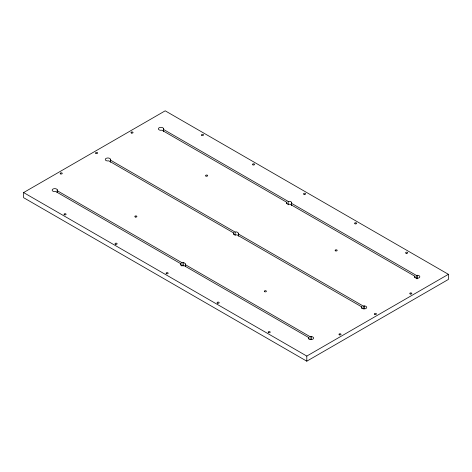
<?xml version="1.0" encoding="UTF-8"?>
<svg xmlns="http://www.w3.org/2000/svg" width="472" height="472" viewBox="0 0 472 472"><rect width="100%" height="100%" fill="white"/><g stroke="black" fill="none" stroke-linecap="round" stroke-linejoin="round"><path stroke-width="0.71" d="M57.183 192.712L57.289 189.738A2.608 1.504 0 0 0 52.929 189.065A2.608 1.504 0 0 0 54.097 191.585L55.708 191.52L180.487 263.565L180.487 264.922M110.283 162.055L110.389 159.082A2.608 1.504 0 0 0 106.029 158.409A2.608 1.504 0 0 0 107.197 160.928L108.808 160.863L233.587 232.902L233.587 234.265M163.383 131.399L163.489 128.425A2.608 1.504 0 0 0 159.129 127.753A2.608 1.504 0 0 0 160.297 130.266L161.908 130.207L286.687 202.246L286.687 203.609M180.487 263.565L180.381 264.491A2.608 1.504 0 0 0 182.227 265.559L183.838 265.494L308.617 337.533L308.617 338.896M185.313 266.686C186.334 264.255 184.658 261.848 181.962 262.709L57.183 190.67M233.587 232.902C232.838 234.661 235.693 235.251 236.938 234.838L361.717 306.877L361.717 308.24M238.413 236.029C239.434 233.599 237.758 231.191 235.062 232.053L110.283 160.014M286.687 202.246C285.938 204.004 288.793 204.594 290.038 204.181L414.817 276.22L414.817 277.583M291.513 205.373L291.619 202.399A2.608 1.504 0 0 0 289.773 201.332L288.162 201.397L163.383 129.357M308.617 337.533L308.511 338.465A2.608 1.504 0 0 0 312.871 339.138A2.608 1.504 0 0 0 311.703 336.619L310.092 336.683L185.313 264.644M361.717 306.877L361.611 307.809A2.608 1.504 0 0 0 365.971 308.481A2.608 1.504 0 0 0 364.803 305.962L363.192 306.027L238.413 233.988M414.817 276.22L414.711 277.152A2.608 1.504 0 0 0 419.071 277.825A2.608 1.504 0 0 0 417.903 275.306L416.292 275.371L291.513 203.326M23.6 192.57L165.2 110.82L448.4 274.32L448.4 279.43L306.8 361.18L23.6 197.679L23.6 192.57L306.8 356.071L448.4 274.32M416.552 278.716L417.62 278.692L417.62 275.288M416.292 275.371L416.292 278.096M364.52 305.944L364.52 308.67M363.192 306.027L363.192 308.753M311.42 336.601L311.42 339.327M310.092 336.683L310.092 339.409M306.8 356.071L306.8 361.18M291.655 202.559L291.655 205.285M288.162 201.397L288.162 204.801M238.555 233.215L238.555 235.941M235.062 232.053L235.062 235.457M185.455 263.872L185.455 266.597M183.295 262.627L183.295 266.031M181.962 262.709L181.962 266.12M163.53 128.585L163.53 131.31M110.43 159.247L110.43 161.967M57.33 189.903L57.33 192.629M264.615 291.696A1.044 0.602 0 0 0 266.361 291.425A1.044 0.602 0 0 0 265.081 290.687A1.044 0.602 0 0 0 264.615 291.696M217.633 303.201A1.044 0.602 0 0 0 219.197 302.682A1.044 0.602 0 0 0 217.633 302.157A1.044 0.602 0 0 0 217.633 303.201M115.563 244.272A1.044 0.602 0 0 0 117.127 243.747A1.044 0.602 0 0 0 115.563 243.227A1.044 0.602 0 0 0 115.563 244.272M166.38 273.642A1.044 0.602 0 0 0 168.126 273.371A1.044 0.602 0 0 0 166.846 272.633A1.044 0.602 0 0 0 166.38 273.642M355.103 223.834A1.044 0.602 0 0 0 356.667 223.309A1.044 0.602 0 0 0 355.103 222.79A1.044 0.602 0 0 0 355.103 223.834M64.31 214.713A1.044 0.602 0 0 0 66.056 214.441A1.044 0.602 0 0 0 64.776 213.704A1.044 0.602 0 0 0 64.31 214.713M304.068 194.37A1.044 0.602 0 0 0 305.632 193.845A1.044 0.602 0 0 0 304.068 193.325A1.044 0.602 0 0 0 304.068 194.37M406.138 253.299A1.044 0.602 0 0 0 407.702 252.774A1.044 0.602 0 0 0 406.138 252.255A1.044 0.602 0 0 0 406.138 253.299M339.468 334.878A1.044 0.602 0 0 0 341.032 334.359A1.044 0.602 0 0 0 339.468 333.834A1.044 0.602 0 0 0 339.468 334.878M95.875 153.394A1.044 0.602 0 0 0 97.621 153.129A1.044 0.602 0 0 0 96.341 152.391A1.044 0.602 0 0 0 95.875 153.394M201.78 135.34A1.044 0.602 0 0 0 203.526 135.075A1.044 0.602 0 0 0 202.246 134.337A1.044 0.602 0 0 0 201.78 135.34M268.668 332.666A1.044 0.602 0 0 0 270.232 332.146A1.044 0.602 0 0 0 268.668 331.621A1.044 0.602 0 0 0 268.668 332.666M410.268 294.003A1.044 0.602 0 0 0 411.832 293.484A1.044 0.602 0 0 0 410.268 292.959A1.044 0.602 0 0 0 410.268 294.003M253.033 164.905A1.044 0.602 0 0 0 254.597 164.38A1.044 0.602 0 0 0 253.033 163.861A1.044 0.602 0 0 0 253.033 164.905M335.415 250.815A1.044 0.602 0 0 0 337.161 250.549A1.044 0.602 0 0 0 335.881 249.812A1.044 0.602 0 0 0 335.415 250.815M374.868 314.44A1.044 0.602 0 0 0 376.432 313.921A1.044 0.602 0 0 0 374.868 313.396A1.044 0.602 0 0 0 374.868 314.44M205.91 176.05A1.044 0.602 0 0 0 207.656 175.779A1.044 0.602 0 0 0 206.376 175.041A1.044 0.602 0 0 0 205.91 176.05M131.493 133.057A1.044 0.602 0 0 0 133.057 132.532A1.044 0.602 0 0 0 131.493 132.012A1.044 0.602 0 0 0 131.493 133.057M60.693 173.932A1.044 0.602 0 0 0 62.257 173.407A1.044 0.602 0 0 0 60.693 172.888A1.044 0.602 0 0 0 60.693 173.932M135.328 217.02A1.044 0.602 0 0 0 136.892 216.5A1.044 0.602 0 0 0 135.328 215.975A1.044 0.602 0 0 0 135.328 217.02"/></g></svg>
